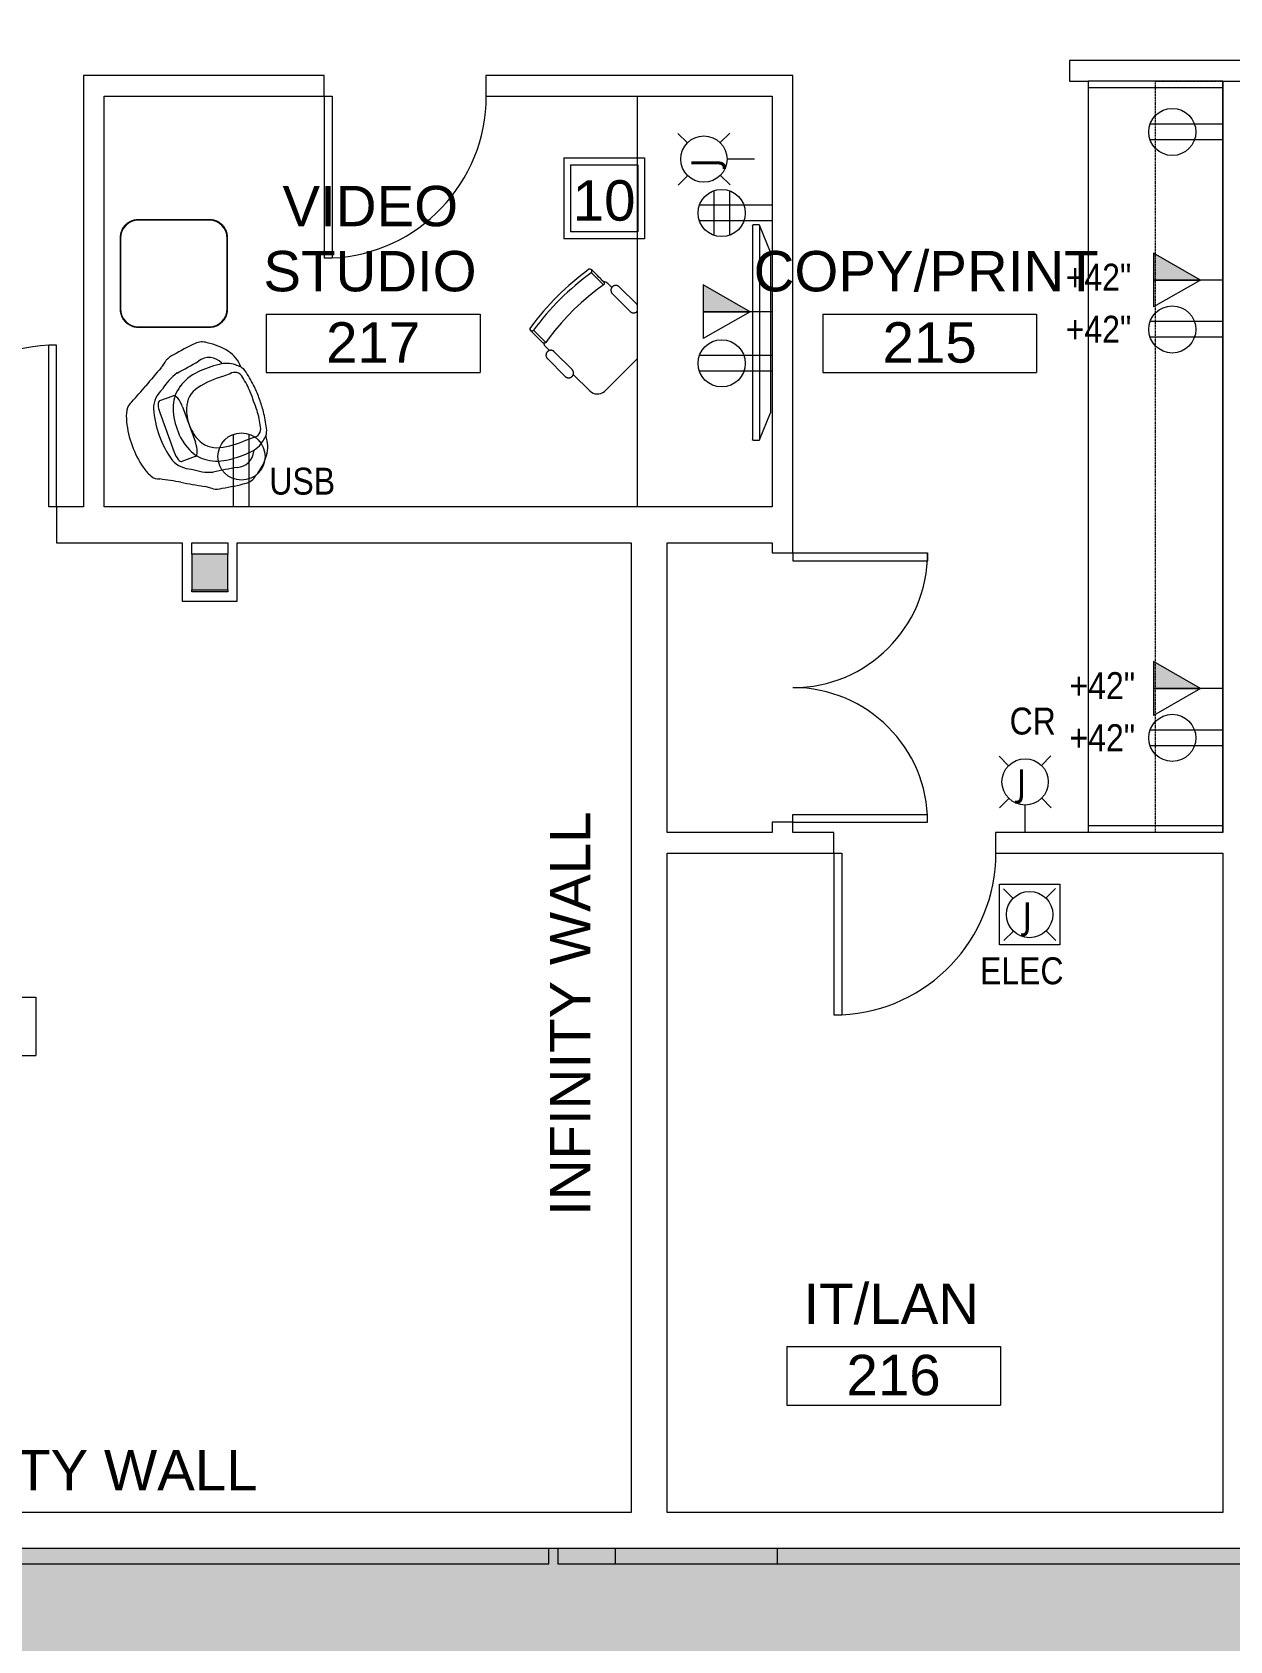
# Model space of a CAD drawing. Header units: inches. Extents: x 1 to 4284, y -575 to 745.
# Drawn here: x 2370.7 to 2637.4, y 116.9 to 475.3 of the extents above; entities that cross this region are included whole.
import ezdxf

# ---------------------------------------------------------------- set-up
doc = ezdxf.new("R2010")
doc.units = ezdxf.units.IN
doc.header["$MEASUREMENT"] = 0
doc.linetypes.add('Overhead', pattern=[0.15625, 0.09375, -0.0625])
for name, color, linetype, lineweight in [('A-ANNO-NOTE', 131, 'Continuous', 20), ('A-AREA-IDEN', 2, 'Continuous', 20), ('A-DETL-GENF', 92, 'Continuous', 9), ('A-DOOR', 31, 'Continuous', 9), ('A-WALL', 113, 'Continuous', 50), ('A-WALL-PATT', 111, 'Continuous', 13), ('E-COMM-IDEN', 2, 'Continuous', 9), ('E-ELEC-FIXT-IDEN', 2, 'Continuous', 9), ('G-ANNO-TEXT', 231, 'Continuous', 9), ('I-FURN', 30, 'Continuous', 9), ('I-WALL', 2, 'Continuous', 13), ('Q-CASE', 31, 'Continuous', 9), ('Q-SPCQ', 91, 'Continuous', 9), ('S-COLS', 52, 'Continuous', 13)]:
    doc.layers.add(name, color=color, linetype=linetype, lineweight=lineweight)
doc.styles.add('Arial', font='arial.ttf', dxfattribs={"height": 9})
doc.styles.add('Arial_2', font='arial.ttf', dxfattribs={"width": 0.85, "height": 6})
doc.styles.add('Tahoma', font='tahoma.ttf', dxfattribs={"height": 6})

# ---------------------------------------------------------------- blocks, each defined once
blk = doc.blocks.new('Concrete-Square-Column - 8 x 8-2324995-New Construction - Tel_Data_Elec Plan')
at = {"layer": 'S-COLS', "lineweight": 9}
blk.add_hatch(color=55, dxfattribs=at).paths.add_polyline_path([(-0.29, -4), (4, -4), (4, 4), (-4, 4), (-4, -4), (-2.9, -4)], flags=0)
at = {"layer": 'S-COLS', "color": 250, "lineweight": 20}
for p, q in [((4, 4), (-4, 4)), ((-4, 4), (-4, -4)), ((4, -4), (4, 4)), ((-4, -4), (4, -4))]:
    blk.add_line(p, q, dxfattribs=at)
blk = doc.blocks.new('Single-Flush - 36_ x 96_-2411555-New Construction - Tel_Data_Elec Plan')
at = {"layer": 'A-DOOR', "color": 250, "lineweight": 20}
for p, q in [((16.25, 2.31), (16.25, 38.34)), ((18, 38.34), (16.25, 38.34)), ((18, 2.31), (18, 38.34)), ((18, 2.31), (16.25, 2.31))]:
    blk.add_line(p, q, dxfattribs=at)
at = {"layer": 'A-DOOR'}
blk.add_arc((18, 2.31), 36.07, 92.7812, 180, dxfattribs=at)
blk = doc.blocks.new('Counter Top _No Backsplash_ - Standard Counter Top-2527730-New Construction - Tel_Data_Elec Plan')
at = {"layer": 'Q-CASE', "lineweight": 13}
for p, q in [((118.61, 0), (-45.76, 0)), ((-45.76, -30), (118.61, -30))]:
    blk.add_line(p, q, dxfattribs=at)
blk = doc.blocks.new('Upper Cabinet - Standard Upper Cabinet-2527775-New Construction - Tel_Data_Elec Plan')
at = {"layer": 'Q-CASE', "linetype": 'Overhead'}
for p, q in [((-47.26, 15), (120.11, 15)), ((-47.26, 0), (-47.26, 15)), ((120.11, 15), (120.11, 0))]:
    blk.add_line(p, q, dxfattribs=at)
at = {"layer": 'Q-CASE', "lineweight": 13}
blk.add_line((120.11, 0), (-47.26, 0), dxfattribs=at)
blk = doc.blocks.new('Counter Top _No Backsplash_ - Standard Counter Top-2397116-New Construction - Tel_Data_Elec Plan')
at = {"layer": 'Q-CASE', "lineweight": 13}
blk.add_line((-47.26, 30), (44.24, 30), dxfattribs=at)
blk = doc.blocks.new('Seating - Lounge - Chair - Collaborative - Highback - Steelcase Coalesse - SW1 - Without Tablet-2341181-New Construction - Tel_Data_Elec Plan')
at = {"layer": 'I-FURN'}
for p, q in [((-10.5, -5.17), (-10.29, -5.08)), ((10.5, -5.17), (10.29, -5.08)), ((-7.27, -20.96), (-7.27, -17.82)), ((-4.27, -16.7), (4.14, -16.7)), ((7.14, -17.82), (7.14, -20.96)), ((-4.77, -21.89), (4.64, -21.89))]:
    blk.add_line(p, q, dxfattribs=at)
for centre, radius, start, end in [((-0.43, -23.29), 23.3, 88.9529, 96.1803), ((0.43, -23.29), 23.3, 83.8197, 91.0471), ((-4.28, -13.55), 13.42, 126.8972, 149.1028), ((-8.28, -8.22), 6.75, 89.1028, 126.8972), ((-4.14, -6.33), 6.24, 141.0275, 174.9725), ((5.71, -14.3), 18.91, 137.2635, 141.0275), ((-5.92, -4.14), 3.49, 101.8197, 130.1803), ((-5.76, -3.74), 1.84, 94.582, 195.418), ((1.17, -38.02), 38.11, 96.1803, 101.8197), ((-1.67, -18.62), 17.25, 91.759, 104.241), ((-1.1, -37.15), 35.79, 88.241, 91.759), ((1.1, -37.15), 35.79, 88.241, 91.759), ((1.67, -18.62), 17.25, 75.759, 88.241), ((-1.17, -38.02), 38.11, 78.1803, 83.8197), ((5.76, -3.74), 1.84, 344.582, 85.418), ((5.92, -4.14), 3.49, 49.8197, 78.1803), ((-5.71, -14.3), 18.91, 38.9725, 42.7365), ((8.28, -8.22), 6.75, 53.1028, 90.8972), ((4.14, -6.33), 6.24, 5.0275, 38.9725), ((4.28, -13.55), 13.42, 30.8972, 53.1028), ((-13.07, -8.89), 3.52, 140.646, 185.354), ((-8.9, -8.7), 3.88, 114.3968, 197.3246), ((18.68, -8.34), 29.15, 174.9725, 185.0275), ((11.26, -7.67), 18.87, 174.8537, 193.1463), ((14.34, -5.1), 21.89, 177.7083, 182.2917), ((-11.26, -7.67), 18.87, 346.8537, 5.1463), ((-14.34, -5.1), 21.89, 357.7083, 2.2917), ((-18.68, -8.34), 29.15, 354.9725, 5.0275), ((8.9, -8.7), 3.88, 342.6754, 65.6032), ((13.07, -8.89), 3.52, 354.646, 39.354), ((42.17, -3.72), 59, 185.354, 190.646), ((-136.59, -32.26), 126, 7.757, 10.243), ((136.59, -32.26), 126, 169.757, 172.243), ((-42.17, -3.72), 59, 349.354, 354.646), ((-0.04, -9.99), 10.35, 185.0275, 212.9725), ((-1.56, -10.66), 5.71, 193.1463, 248.8537), ((1.56, -10.66), 5.71, 291.1463, 346.8537), ((0.04, -9.99), 10.35, 327.0275, 354.9725), ((-11.2, -14.26), 4.63, 184.393, 209.607), ((-23.38, -23.5), 10.71, 29.553, 40.447), ((0, -11.76), 12.26, 196.5597, 219.4403), ((-2.28, -11.44), 7.68, 212.9725, 247.0275), ((-0.19, -7.13), 9.51, 248.8537, 271.1463), ((0.19, -7.13), 9.51, 268.8537, 291.1463), ((2.28, -11.44), 7.68, 292.9725, 327.0275), ((0, -11.76), 12.26, 320.5597, 343.4403), ((23.38, -23.5), 10.71, 139.553, 150.447), ((11.2, -14.26), 4.63, 330.393, 355.607), ((232.79, 121.75), 283.77, 209.553, 210.613), ((-4.08, -17.52), 5.75, 200.649, 249.351), ((-0.22, -6.58), 12.96, 247.0275, 270.9725), ((0.22, -6.58), 12.96, 269.0275, 292.9725), ((4.08, -17.52), 5.75, 290.649, 339.351), ((-232.79, 121.75), 283.77, 329.387, 330.447), ((-120.16, -85.74), 125.65, 27.917, 30.083), ((-0.09, -2.25), 21.51, 253.7536, 270.2464), ((0.09, -2.25), 21.51, 269.7536, 286.2464), ((120.16, -85.74), 125.65, 149.917, 152.083), ((-6.56, -26.27), 2.64, 193.9655, 242.0345), ((-2.84, -19.27), 10.57, 242.0345, 255.9655), ((2.84, -19.27), 10.57, 284.0345, 297.9655), ((6.56, -26.27), 2.64, 297.9655, 346.0345), ((-0.01, -7.95), 22.24, 255.9655, 270.0345), ((0.01, -7.95), 22.24, 269.9655, 284.0345)]:
    blk.add_arc(centre, radius, start, end, dxfattribs=at)
for centre, major_axis, start_param, end_param in [((-4.27, -17.82), (-3, 0), 4.712389, 6.283185), ((4.14, -17.82), (3, 0), 0, 1.570796), ((-4.77, -20.96), (2.5, 0), 3.141593, 4.712389), ((4.64, -20.96), (2.5, 0), 4.712389, 6.283185)]:
    blk.add_ellipse(centre, major_axis=major_axis, ratio=0.374607, start_param=start_param, end_param=end_param, dxfattribs=at)
blk = doc.blocks.new('SPEC-EQUIP-TV - 48_ LCD 2-2329976-New Construction - Tel_Data_Elec Plan')
at = {"layer": 'Q-SPCQ'}
for p, q in [((-17.89, 4), (-23.9, 1.57)), ((-17.89, 4), (17.89, 4)), ((23.9, 1.57), (17.89, 4)), ((-24, 1.37), (-24, 0.75)), ((-24, 0.75), (-24, 0.12)), ((-23.9, 1.57), (23.9, 1.57)), ((24, 0.75), (24, 1.37)), ((24, 0.12), (24, 0.75)), ((-23.88, 0), (23.88, 0))]:
    blk.add_line(p, q, dxfattribs=at)
for points, knots in [([(-23.9, 1.57), (-23.9, 1.57), (-23.92, 1.56), (-23.93, 1.54), (-23.94, 1.53), (-23.95, 1.52), (-23.96, 1.51), (-23.97, 1.49), (-23.98, 1.48), (-23.98, 1.47), (-23.99, 1.45), (-23.99, 1.43), (-24, 1.41), (-24, 1.38), (-24, 1.37)], [0, 0, 0, 0, 0.125, 0.25, 0.3125, 0.375, 0.4375, 0.5, 0.5625, 0.625, 0.6875, 0.75, 0.875, 1, 1, 1, 1]), ([(-23.88, 0), (-23.89, 0), (-23.9, 0), (-23.92, 0.01), (-23.94, 0.02), (-23.94, 0.02), (-23.95, 0.03), (-23.96, 0.03), (-23.97, 0.04), (-23.98, 0.05), (-23.98, 0.06), (-23.99, 0.08), (-24, 0.1), (-24, 0.11), (-24, 0.12)], [0, 0, 0, 0, 0.166667, 0.25, 0.333333, 0.375, 0.416667, 0.5, 0.541667, 0.583333, 0.666667, 0.75, 0.833333, 1, 1, 1, 1]), ([(24, 0.12), (24, 0.11), (24, 0.1), (23.99, 0.08), (23.98, 0.06), (23.98, 0.05), (23.97, 0.04), (23.96, 0.03), (23.95, 0.03), (23.94, 0.02), (23.94, 0.02), (23.92, 0.01), (23.9, 0), (23.89, 0), (23.88, 0)], [-1, -1, -1, -1, -0.833333, -0.75, -0.666667, -0.583333, -0.541667, -0.5, -0.416667, -0.375, -0.333333, -0.25, -0.166667, 0, 0, 0, 0]), ([(24, 1.37), (24, 1.38), (24, 1.41), (23.99, 1.44), (23.98, 1.46), (23.98, 1.48), (23.97, 1.49), (23.97, 1.5), (23.96, 1.51), (23.95, 1.52), (23.94, 1.53), (23.93, 1.54), (23.92, 1.56), (23.9, 1.57), (23.9, 1.57)], [0, 0, 0, 0, 0.125, 0.25, 0.375, 0.4375, 0.5, 0.53125, 0.5625, 0.625, 0.6875, 0.75, 0.875, 1, 1, 1, 1])]:
    blk.add_open_spline(points, degree=3, knots=knots, dxfattribs=at)
blk = doc.blocks.new('Single-Flush - 36_ x 96_-2307221-New Construction - Tel_Data_Elec Plan')
at = {"layer": 'A-DOOR', "color": 250, "lineweight": 20}
for p, q in [((16.25, 4), (16.25, 40.02)), ((18, 40.02), (16.25, 40.02)), ((18, 4), (18, 40.02)), ((18, 4), (16.25, 4))]:
    blk.add_line(p, q, dxfattribs=at)
at = {"layer": 'A-DOOR'}
blk.add_arc((18, 4), 36.07, 92.7812, 180, dxfattribs=at)
blk = doc.blocks.new('Counter Top _No Backsplash_ - Standard Counter Top-2528016-New Construction - Tel_Data_Elec Plan')
at = {"layer": 'Q-CASE', "lineweight": 13}
for p, q in [((-47.26, 0), (-47.26, -30)), ((-45.76, 0), (-47.26, 0)), ((-45.76, 0), (-45.76, -30)), ((-47.26, -30), (-45.76, -30))]:
    blk.add_line(p, q, dxfattribs=at)
blk = doc.blocks.new('Seating - Desk - Task - Steelcase - Think - EX-C1-V48-New Construction - Tel_Data_Elec Plan')
at = {"layer": 'I-FURN'}
for p, q in [((7.72, 12.55), (-2.71, 12.55)), ((9.91, 4.96), (9.91, 10.14)), ((-11.1, 4.01), (-11.1, -1.6)), ((-9.83, 5.43), (-9.83, 5.07)), ((-8.94, -1.6), (-8.94, 4.01)), ((9.34, 4.01), (9.34, -1.6)), ((11.51, -1.6), (11.51, 4.01)), ((-9.83, -2.66), (-9.83, -3.91)), ((9.91, -3.91), (9.91, -2.54)), ((-8.93, -4.37), (-8.93, -8.24)), ((9.24, -8.25), (9.24, -4.39))]:
    blk.add_line(p, q, dxfattribs=at)
at = {"layer": 'I-FURN', "flags": 128}
for points in [[(-11.09, 4.16), (-11.09, 4.12), (-11.1, 4.08), (-11.1, 4.03), (-11.1, 4.01)], [(-8.94, 4.01), (-8.94, 4.05), (-8.94, 4.1), (-8.94, 4.14), (-8.95, 4.18), (-8.96, 4.22), (-8.97, 4.27), (-8.98, 4.31), (-8.99, 4.35), (-9.01, 4.39), (-9.02, 4.43), (-9.04, 4.47), (-9.06, 4.51), (-9.08, 4.55), (-9.1, 4.58), (-9.12, 4.62), (-9.15, 4.66), (-9.18, 4.69), (-9.2, 4.72), (-9.23, 4.76), (-9.26, 4.79), (-9.3, 4.82), (-9.33, 4.84), (-9.36, 4.87), (-9.4, 4.9), (-9.43, 4.92), (-9.47, 4.94), (-9.51, 4.96), (-9.55, 4.98), (-9.59, 5), (-9.63, 5.02), (-9.67, 5.03), (-9.71, 5.05), (-9.75, 5.06), (-9.79, 5.07), (-9.83, 5.08), (-9.88, 5.08), (-9.92, 5.09), (-9.96, 5.09), (-10.01, 5.09), (-10.05, 5.09), (-10.09, 5.09), (-10.14, 5.09), (-10.18, 5.08)], [(11.51, 4.01), (11.51, 4.05), (11.51, 4.1), (11.5, 4.14), (11.5, 4.18), (11.49, 4.23), (11.48, 4.27), (11.47, 4.31), (11.46, 4.35), (11.44, 4.39), (11.43, 4.43), (11.41, 4.47), (11.39, 4.51), (11.37, 4.55), (11.35, 4.59), (11.32, 4.62), (11.3, 4.66), (11.27, 4.69), (11.24, 4.72), (11.21, 4.76), (11.18, 4.79), (11.15, 4.82), (11.12, 4.85), (11.08, 4.87), (11.05, 4.9), (11.01, 4.92), (10.98, 4.94), (10.94, 4.97), (10.9, 4.99), (10.86, 5), (10.82, 5.02), (10.78, 5.04), (10.74, 5.05), (10.7, 5.06), (10.65, 5.07), (10.61, 5.08), (10.57, 5.08), (10.53, 5.09), (10.48, 5.09), (10.44, 5.09), (10.4, 5.09), (10.35, 5.09), (10.31, 5.09), (10.27, 5.08), (10.22, 5.07), (10.18, 5.07), (10.14, 5.05), (10.1, 5.04), (10.06, 5.03), (10.02, 5.01), (9.98, 5), (9.94, 4.98), (9.9, 4.96), (9.86, 4.93), (9.83, 4.91), (9.79, 4.89), (9.76, 4.86), (9.72, 4.83), (9.69, 4.8), (9.66, 4.77), (9.63, 4.74), (9.6, 4.71), (9.57, 4.68), (9.55, 4.64), (9.52, 4.61), (9.5, 4.57), (9.48, 4.53), (9.46, 4.49), (9.44, 4.45), (9.42, 4.41), (9.41, 4.37), (9.39, 4.33), (9.38, 4.29), (9.37, 4.25), (9.36, 4.21), (9.35, 4.16), (9.35, 4.12), (9.35, 4.08), (9.34, 4.03), (9.34, 4.01)], [(-11.1, -1.6), (-11.1, -1.64), (-11.1, -1.68), (-11.09, -1.73), (-11.09, -1.77), (-11.08, -1.81), (-11.07, -1.86), (-11.06, -1.9), (-11.05, -1.94), (-11.03, -1.98), (-11.01, -2.02), (-11, -2.06), (-10.98, -2.1), (-10.96, -2.14), (-10.93, -2.17), (-10.91, -2.21), (-10.89, -2.24), (-10.86, -2.28), (-10.83, -2.31), (-10.8, -2.34), (-10.77, -2.37), (-10.74, -2.4), (-10.71, -2.43), (-10.67, -2.46), (-10.64, -2.48), (-10.6, -2.51), (-10.57, -2.53), (-10.53, -2.55), (-10.49, -2.57), (-10.45, -2.59), (-10.41, -2.61), (-10.37, -2.62), (-10.33, -2.64), (-10.29, -2.65), (-10.24, -2.66), (-10.2, -2.66), (-10.16, -2.67), (-10.12, -2.68), (-10.07, -2.68), (-10.03, -2.68), (-9.99, -2.68), (-9.94, -2.68), (-9.9, -2.67), (-9.86, -2.67), (-9.81, -2.66), (-9.77, -2.65), (-9.73, -2.64), (-9.69, -2.63), (-9.65, -2.62), (-9.61, -2.6), (-9.57, -2.58), (-9.53, -2.56), (-9.49, -2.54), (-9.45, -2.52), (-9.42, -2.5), (-9.38, -2.47), (-9.35, -2.45), (-9.31, -2.42), (-9.28, -2.39), (-9.25, -2.36), (-9.22, -2.33), (-9.19, -2.3), (-9.16, -2.26), (-9.14, -2.23), (-9.11, -2.19), (-9.09, -2.16), (-9.07, -2.12), (-9.05, -2.08), (-9.03, -2.04), (-9.01, -2), (-9, -1.96), (-8.98, -1.92), (-8.97, -1.88), (-8.96, -1.84), (-8.95, -1.79), (-8.95, -1.75), (-8.94, -1.71), (-8.94, -1.66), (-8.94, -1.62), (-8.94, -1.6)], [(9.34, -1.6), (9.34, -1.64), (9.35, -1.69), (9.35, -1.73), (9.36, -1.77), (9.37, -1.81), (9.37, -1.86), (9.39, -1.9), (9.4, -1.94), (9.41, -1.98), (9.43, -2.02), (9.45, -2.06), (9.47, -2.1), (9.49, -2.14), (9.51, -2.17), (9.53, -2.21), (9.56, -2.25), (9.58, -2.28), (9.61, -2.31), (9.64, -2.35), (9.67, -2.38), (9.7, -2.41), (9.74, -2.43), (9.77, -2.46), (9.81, -2.49), (9.84, -2.51), (9.88, -2.53), (9.92, -2.55), (9.96, -2.57), (9.99, -2.59), (10.03, -2.61), (10.08, -2.62), (10.12, -2.64), (10.16, -2.65), (10.2, -2.66), (10.24, -2.67), (10.29, -2.67), (10.33, -2.68), (10.37, -2.68), (10.42, -2.68), (10.46, -2.68), (10.5, -2.68), (10.55, -2.68), (10.59, -2.67), (10.63, -2.66), (10.67, -2.65), (10.72, -2.64), (10.76, -2.63), (10.8, -2.62), (10.84, -2.6), (10.88, -2.58), (10.92, -2.57), (10.96, -2.54), (10.99, -2.52), (11.03, -2.5), (11.07, -2.47), (11.1, -2.45), (11.13, -2.42), (11.17, -2.39), (11.2, -2.36), (11.23, -2.33), (11.26, -2.3), (11.28, -2.26), (11.31, -2.23), (11.33, -2.19), (11.36, -2.16), (11.38, -2.12), (11.4, -2.08), (11.42, -2.04), (11.43, -2), (11.45, -1.96), (11.46, -1.92), (11.47, -1.88), (11.49, -1.84), (11.49, -1.79), (11.5, -1.75), (11.51, -1.71), (11.51, -1.67), (11.51, -1.62), (11.51, -1.6)], [(-9.44, -4.88), (-9.44, -4.86), (-9.44, -4.84), (-9.43, -4.82), (-9.43, -4.8), (-9.43, -4.78), (-9.42, -4.76), (-9.42, -4.74), (-9.41, -4.72), (-9.4, -4.7), (-9.4, -4.68), (-9.39, -4.66), (-9.38, -4.64), (-9.37, -4.63), (-9.36, -4.61), (-9.35, -4.59), (-9.34, -4.58), (-9.32, -4.56), (-9.31, -4.54), (-9.3, -4.53), (-9.28, -4.51), (-9.27, -4.5), (-9.25, -4.49), (-9.24, -4.48), (-9.22, -4.46), (-9.2, -4.45), (-9.19, -4.44), (-9.17, -4.43), (-9.15, -4.42), (-9.13, -4.41), (-9.11, -4.41), (-9.09, -4.4), (-9.08, -4.39), (-9.06, -4.39), (-9.04, -4.38), (-9.02, -4.38), (-9, -4.38), (-8.98, -4.37), (-8.96, -4.37), (-8.94, -4.37), (-8.93, -4.37)], [(-9.44, -5.08), (-9.44, -4.95), (-9.44, -4.89), (-9.44, -4.88)], [(-9.44, -4.88), (-9.44, -4.91), (-9.44, -5), (-9.44, -5.15), (-9.44, -5.36), (-9.44, -5.63), (-9.44, -5.97), (-9.44, -6.36), (-9.44, -6.8), (-9.44, -7.31), (-9.44, -7.87), (-9.44, -8.49), (-9.44, -8.69)], [(-8.93, -4.37), (-6.83, -4.69), (-4.72, -4.93), (-2.6, -5.09), (-0.48, -5.16), (1.64, -5.14), (3.76, -5.04), (5.88, -4.86), (7.99, -4.59), (9.24, -4.39)], [(9.24, -4.39), (9.26, -4.39), (9.28, -4.39), (9.3, -4.39), (9.32, -4.4), (9.34, -4.4), (9.36, -4.4), (9.38, -4.41), (9.4, -4.41), (9.42, -4.42), (9.44, -4.43), (9.46, -4.44), (9.47, -4.45), (9.49, -4.46), (9.51, -4.47), (9.53, -4.48), (9.54, -4.49), (9.56, -4.5), (9.57, -4.51), (9.59, -4.53), (9.6, -4.54), (9.62, -4.56), (9.63, -4.57), (9.64, -4.59), (9.66, -4.6), (9.67, -4.62), (9.68, -4.64), (9.69, -4.66), (9.7, -4.67), (9.71, -4.69), (9.71, -4.71), (9.72, -4.73), (9.73, -4.75), (9.73, -4.77), (9.74, -4.79), (9.74, -4.81), (9.74, -4.83), (9.75, -4.85), (9.75, -4.87), (9.75, -4.89), (9.75, -4.9)], [(9.75, -8.71), (9.75, -8.07), (9.75, -7.49), (9.75, -6.97), (9.75, -6.5), (9.75, -6.1), (9.75, -5.75), (9.75, -5.46), (9.75, -5.23), (9.75, -5.06), (9.75, -4.95), (9.75, -4.9), (9.75, -4.9)], [(9.75, -4.9), (9.75, -4.93), (9.75, -5.02), (9.75, -5.1)]]:
    blk.add_lwpolyline(points, dxfattribs=at)
at = {"layer": 'I-FURN'}
for centre, radius, start, end in [((7.49, 10.14), 2.42, 0, 84.6807), ((-8.51, -3.91), 1.32, 180, 227.8127), ((8.59, -3.91), 1.32, 324.2773, 0)]:
    blk.add_arc(centre, radius, start, end, dxfattribs=at)
for centre, major_axis, ratio, start_param, end_param in [((-8.93, -5.08), (0.507, 0), 0.99468, 3.097536, 3.287158), ((9.24, -5.1), (0.507, 0), 0.99468, 0, 0.261799), ((-8.93, -8.69), (0.507, 0), 0.899459, 1.570796, 4.369819), ((0.2, 38.81), (54.09, 0), 0.899459, 4.539505, 4.880219), ((0.2, 38.81), (53.09, 0), 0.899459, 4.539475, 4.883411), ((9.24, -8.71), (0.507, 0), 0.899459, 4.712389, 7.853982)]:
    blk.add_ellipse(centre, major_axis=major_axis, ratio=ratio, start_param=start_param, end_param=end_param, dxfattribs=at)
blk = doc.blocks.new('Table - Occasional - Side Table - Kimball - Bloom - Square Rounded-V49-New Construction - Tel_Data_Elec Plan')
at = {"layer": 'I-FURN'}
for p, q in [((8, 11.95), (-8, 11.95)), ((7.87, 11.87), (-7.88, 11.87)), ((-11.95, 8), (-11.95, -8)), ((-11.88, 7.87), (-11.88, -7.88)), ((11.87, -7.88), (11.87, 7.87)), ((11.95, -8), (11.95, 8)), ((-8, -11.95), (8, -11.95)), ((-7.88, -11.88), (7.87, -11.88))]:
    blk.add_line(p, q, dxfattribs=at)
at = {"layer": 'I-FURN', "flags": 128}
for points in [[(-8, 11.95), (-8.16, 11.95), (-8.32, 11.94), (-8.47, 11.93), (-8.63, 11.9), (-8.79, 11.87), (-8.94, 11.84), (-9.09, 11.8), (-9.24, 11.75), (-9.39, 11.7), (-9.54, 11.64), (-9.68, 11.58), (-9.83, 11.51), (-9.96, 11.43), (-10.1, 11.35), (-10.23, 11.26), (-10.36, 11.17), (-10.49, 11.07), (-10.61, 10.97), (-10.72, 10.87), (-10.84, 10.75), (-10.94, 10.64), (-11.05, 10.52), (-11.15, 10.4), (-11.24, 10.27), (-11.33, 10.14), (-11.41, 10), (-11.49, 9.86), (-11.56, 9.72), (-11.62, 9.58), (-11.69, 9.43), (-11.74, 9.28), (-11.79, 9.13), (-11.83, 8.98), (-11.87, 8.83), (-11.9, 8.67), (-11.92, 8.52), (-11.94, 8.36), (-11.95, 8.2), (-11.95, 8.04), (-11.95, 8)], [(11.95, 8), (11.95, 8.16), (11.94, 8.32), (11.93, 8.47), (11.9, 8.63), (11.87, 8.79), (11.84, 8.94), (11.8, 9.09), (11.75, 9.24), (11.7, 9.39), (11.64, 9.54), (11.58, 9.68), (11.51, 9.83), (11.43, 9.96), (11.35, 10.1), (11.26, 10.23), (11.17, 10.36), (11.07, 10.49), (10.97, 10.61), (10.87, 10.72), (10.75, 10.84), (10.64, 10.94), (10.52, 11.05), (10.4, 11.15), (10.27, 11.24), (10.14, 11.33), (10, 11.41), (9.86, 11.49), (9.72, 11.56), (9.58, 11.62), (9.43, 11.69), (9.28, 11.74), (9.13, 11.79), (8.98, 11.83), (8.83, 11.87), (8.67, 11.9), (8.52, 11.92), (8.36, 11.94), (8.2, 11.95), (8.04, 11.95), (8, 11.95)], [(-11.95, -8), (-11.95, -8.16), (-11.94, -8.32), (-11.93, -8.47), (-11.9, -8.63), (-11.87, -8.79), (-11.84, -8.94), (-11.8, -9.09), (-11.75, -9.24), (-11.7, -9.39), (-11.64, -9.54), (-11.58, -9.68), (-11.51, -9.83), (-11.43, -9.96), (-11.35, -10.1), (-11.26, -10.23), (-11.17, -10.36), (-11.07, -10.49), (-10.97, -10.61), (-10.87, -10.72), (-10.75, -10.84), (-10.64, -10.94), (-10.52, -11.05), (-10.4, -11.15), (-10.27, -11.24), (-10.14, -11.33), (-10, -11.41), (-9.86, -11.49), (-9.72, -11.56), (-9.58, -11.62), (-9.43, -11.69), (-9.28, -11.74), (-9.13, -11.79), (-8.98, -11.83), (-8.83, -11.87), (-8.67, -11.9), (-8.52, -11.92), (-8.36, -11.94), (-8.2, -11.95), (-8.04, -11.95), (-8, -11.95)], [(8, -11.95), (8.16, -11.95), (8.32, -11.94), (8.47, -11.93), (8.63, -11.9), (8.79, -11.87), (8.94, -11.84), (9.09, -11.8), (9.24, -11.75), (9.39, -11.7), (9.54, -11.64), (9.68, -11.58), (9.83, -11.51), (9.96, -11.43), (10.1, -11.35), (10.23, -11.26), (10.36, -11.17), (10.49, -11.07), (10.61, -10.97), (10.72, -10.87), (10.84, -10.75), (10.94, -10.64), (11.05, -10.52), (11.15, -10.4), (11.24, -10.27), (11.33, -10.14), (11.41, -10), (11.49, -9.86), (11.56, -9.72), (11.62, -9.58), (11.69, -9.43), (11.74, -9.28), (11.79, -9.13), (11.83, -8.98), (11.87, -8.83), (11.9, -8.67), (11.92, -8.52), (11.94, -8.36), (11.95, -8.2), (11.95, -8.04), (11.95, -8)]]:
    blk.add_lwpolyline(points, dxfattribs=at)
at = {"layer": 'I-FURN'}
for centre, start, end in [((-7.88, 7.87), 90, 179.9956), ((7.87, 7.87), 360, 90), ((-7.88, -7.88), 180, 269.9956), ((7.87, -7.88), 270, 359.9956)]:
    blk.add_arc(centre, 4, start, end, dxfattribs=at)
blk = doc.blocks.new('Double-Flush - 60_ x 84_-2619338-New Construction - Tel_Data_Elec Plan')
at = {"layer": 'A-DOOR', "color": 250, "lineweight": 20}
for p, q in [((-30, 32.31), (-28.25, 32.31)), ((-30, 2.31), (-30, 32.31)), ((-28.25, 2.31), (-28.25, 32.31)), ((28.25, 2.31), (28.25, 32.26)), ((30, 2.31), (30, 32.31)), ((-30, 2.31), (-28.25, 2.31)), ((30, 2.31), (28.25, 2.31))]:
    blk.add_line(p, q, dxfattribs=at)
at = {"layer": 'A-DOOR'}
for centre, start, end in [((-30, 2.31), 0, 90), ((30, 2.31), 90, 180)]:
    blk.add_arc(centre, 30, start, end, dxfattribs=at)
blk = doc.blocks.new('FORM Room Tag - Name _ Number-2260771-New Construction - Tel_Data_Elec Plan')
at = {"layer": 'A-AREA-IDEN'}
for p, q in [((-0.2444, -0.0231), (-0.2444, -0.1589)), ((-0.2444, -0.0231), (0.2515, -0.0231)), ((0.2515, -0.0231), (0.2515, -0.1589)), ((-0.2444, -0.1589), (0.2515, -0.1589))]:
    blk.add_line(p, q, dxfattribs=at)
blk = doc.blocks.new('FORM Equipment_Fixture Tag - Square-214315-New Construction - Tel_Data_Elec Plan')
at = {"layer": 'A-ANNO-NOTE'}
for p, q in [((-0.09375, 0.09375), (0.09375, 0.09375)), ((-0.09375, 0.09375), (0.09375, 0.09375)), ((-0.09375, 0.09375), (0.09375, 0.09375)), ((-0.09375, 0.09375), (-0.09375, -0.09375)), ((-0.078125, 0.078125), (-0.078125, -0.078125)), ((-0.078125, 0.078125), (0.078125, 0.078125)), ((0.078125, 0.078125), (0.078125, -0.078125)), ((0.09375, 0.09375), (0.09375, -0.09375)), ((0.09375, -0.09375), (-0.09375, -0.09375)), ((0.078125, -0.078125), (-0.078125, -0.078125))]:
    blk.add_line(p, q, dxfattribs=at)

msp = doc.modelspace()

# ---------------------------------------------------------------- hatches: boundary and pattern name
at = {"layer": 'A-ANNO-NOTE', "lineweight": 9}
for points in [[(2630.92, 420.1), (2620.46, 426.1), (2620.46, 420.1)], [(2530.58, 413.04), (2520.12, 419.04), (2520.12, 413.04), (2520.64, 413.04)], [(2630.92, 329.1), (2620.46, 335.1), (2620.46, 329.1)]]:
    msp.add_hatch(color=256, dxfattribs=at).paths.add_polyline_path(points, flags=0)
at = {"layer": 'A-DETL-GENF'}
h = msp.add_hatch(color=9, dxfattribs=at)
h.paths.add_polyline_path([(2670.25, -574.97), (3351.87, -574.97), (3145.37, 47.27), (3150.76, 47.51), (3156.11, 48.24), (3161.37, 49.44), (3166.5, 51.1), (3171.46, 53.22), (3176.21, 55.78), (3180.72, 58.75), (3184.93, 62.12), (3188.83, 65.85), (3192.38, 69.91), (3195.55, 74.27), (3198.32, 78.91), (3200.66, 83.77), (3202.56, 88.82), (3203.99, 94.02), (3204.96, 99.33), (3205.44, 104.7), (3205.44, 110.1), (3204.96, 115.47), (3203.99, 120.78), (3202.56, 125.98), (3200.66, 131.03), (3198.32, 135.89), (3195.55, 140.52), (3192.38, 144.89), (3188.83, 148.95), (3184.93, 152.68), (3180.72, 156.04), (3176.21, 159.02), (3171.46, 161.57), (3166.5, 163.69), (3161.37, 165.36), (3156.11, 166.56), (3150.76, 167.29), (3145.37, 167.53), (3104.37, 167.53), (3114.37, 137.54), (2849.75, 137.54), (2849.75, 134.04), (2536.59, 134.04), (2536.59, 137.54), (2500.59, 137.54), (2500.59, 134.04), (2487.75, 134.04), (2487.75, 137.54), (2485.75, 137.54), (2485.75, 134.04), (2036, 134.04), (2036, 137.54), (1569.27, 137.54), (1569.27, 230.67), (1348.3, 230.67), (1303.26, 366.22), (1301.22, 372.86), (1299.17, 381.22), (1297.6, 389.68), (1296.52, 398.22), (1295.93, 406.8), (1295.83, 415.41), (1296.22, 424), (1297.11, 432.56), (1298.48, 441.06), (1300.33, 449.46), (1302.66, 457.74), (1305.47, 465.88), (1308.73, 473.84), (1312.44, 481.6), (1316.59, 489.14), (1321.17, 496.43), (1326.15, 503.45), (1331.53, 510.16), (1337.62, 516.9), (1343.39, 522.62), (1349.83, 528.33), (1356.59, 533.65), (1363.64, 538.58), (1370.97, 543.1), (1378.54, 547.19), (1386.33, 550.84), (1394.32, 554.04), (1402.48, 556.78), (1410.78, 559.04), (1419.19, 560.83), (1427.7, 562.14), (1436.26, 562.95), (1444.9, 563.28), (1472.46, 563.28), (1431.87, 685.04), (1068.62, 685.04), (1256.37, 121.79), (1403.25, 121.79), (1403.25, 13.04), (1292.62, 13.04), (1287.24, 12.79), (1281.91, 12.07), (1276.66, 10.87), (1271.54, 9.21), (1266.59, 7.09), (1261.85, 4.54), (1257.35, 1.58), (1253.15, -1.78), (1249.25, -5.5), (1245.71, -9.56), (1242.55, -13.91), (1239.79, -18.53), (1237.45, -23.38), (1235.56, -28.42), (1234.13, -33.61), (1233.16, -38.91), (1232.68, -44.27), (1232.68, -49.66), (1233.16, -55.02), (1234.13, -60.32), (1235.56, -65.51), (1237.45, -70.55), (1239.79, -75.4), (1242.55, -80.02), (1245.71, -84.37), (1249.25, -88.43), (1253.15, -92.15), (1257.35, -95.51), (1261.85, -98.47), (1266.59, -101.02), (1271.54, -103.14), (1276.66, -104.8), (1281.91, -106), (1287.24, -106.72), (1292.62, -106.96), (1406.75, -106.96), (1406.75, -214.96), (1368.62, -214.96), (1488.62, -574.97), (2230.18, -574.97)], flags=0)
h.paths.add_polyline_path([(1985.62, 126.54), (1982.12, 126.54), (1982.12, 134.04), (1985.62, 134.04)], flags=0)
at = {"layer": 'A-WALL-PATT'}
msp.add_hatch(color=8, dxfattribs=at).paths.add_polyline_path([(2485.75, 134.04), (2485.75, 137.54), (2036, 137.54), (2036, 134.04), (2410.5, 134.04)], flags=0)
h = msp.add_hatch(color=8, dxfattribs=at)
h.paths.add_polyline_path([(2536.59, 134.04), (2849.75, 134.04), (2849.75, 137.54), (2536.59, 137.54)], flags=0)
h.paths.add_polyline_path([(2500.59, 134.04), (2500.59, 137.54), (2487.75, 137.54), (2487.75, 134.04)], flags=0)

# ---------------------------------------------------------------- linework, layer by layer
at = {"layer": 'A-ANNO-NOTE'}
for p, q in [((2516.62, 450.65), (2514.5, 452.77)), ((2523.92, 450.71), (2526.04, 452.84)), ((2635.84, 454.84), (2619.64, 454.84)), ((2635.84, 451.35), (2619.64, 451.35)), ((2531.55, 447.04), (2525.46, 447.04)), ((2516.69, 443.36), (2514.56, 441.23)), ((2523.98, 443.42), (2526.11, 441.3)), ((2522.51, 439.98), (2522.51, 430.08)), ((2525.99, 439.98), (2525.99, 430.08)), ((2535.5, 436.77), (2519.3, 436.77)), ((2535.5, 433.29), (2519.3, 433.29)), ((2620.46, 426.1), (2620.46, 420.1)), ((2630.92, 420.1), (2620.46, 426.1)), ((2620.46, 426.1), (2620.46, 414.1)), ((2630.92, 420.1), (2620.46, 426.1)), ((2620.46, 420.1), (2630.92, 420.1)), ((2635.84, 420.1), (2620.46, 420.1)), ((2630.92, 420.1), (2620.46, 414.1)), ((2520.12, 419.04), (2520.12, 413.04)), ((2530.58, 413.04), (2520.12, 419.04)), ((2520.12, 419.04), (2520.12, 407.04)), ((2530.58, 413.04), (2520.12, 419.04)), ((2520.12, 413.04), (2530.58, 413.04)), ((2535.5, 413.04), (2520.12, 413.04)), ((2530.58, 413.04), (2520.12, 407.04)), ((2635.84, 410.84), (2619.64, 410.84)), ((2635.84, 407.35), (2619.64, 407.35)), ((2535.5, 403.27), (2519.3, 403.27)), ((2535.5, 399.79), (2519.3, 399.79)), ((2415.56, 369.54), (2415.56, 385.73)), ((2419.05, 369.54), (2419.05, 385.73)), ((2620.46, 335.1), (2620.46, 329.1)), ((2630.92, 329.1), (2620.46, 335.1)), ((2620.46, 335.1), (2620.46, 323.1)), ((2630.92, 329.1), (2620.46, 335.1)), ((2620.46, 329.1), (2630.92, 329.1)), ((2635.84, 329.1), (2620.46, 329.1)), ((2630.92, 329.1), (2620.46, 323.1)), ((2635.84, 319.84), (2619.64, 319.84)), ((2635.84, 316.35), (2619.64, 316.35)), ((2588.16, 311.89), (2586.04, 314.02)), ((2595.46, 311.96), (2597.58, 314.09)), ((2595.52, 304.67), (2597.65, 302.54)), ((2588.23, 304.6), (2586.1, 302.48)), ((2591.84, 297.04), (2591.84, 303.12)), ((2586.09, 285.47), (2599.59, 285.47)), ((2586.09, 271.97), (2586.09, 285.47)), ((2589.16, 282.34), (2587.04, 284.46)), ((2596.46, 282.4), (2598.58, 284.53)), ((2599.59, 285.47), (2599.59, 271.97)), ((2589.23, 275.04), (2587.1, 272.92)), ((2596.52, 275.11), (2598.65, 272.98)), ((2599.59, 271.97), (2586.09, 271.97))]:
    msp.add_line(p, q, dxfattribs=at)
for centre, radius in [((2624.6, 453.09), 5.25), ((2520.3, 447.04), 5.16), ((2524.25, 435.03), 5.25), ((2624.6, 409.09), 5.25), ((2524.25, 401.53), 5.25), ((2417.31, 380.78), 5.25), ((2624.6, 318.09), 5.25), ((2591.84, 308.28), 5.16), ((2592.84, 278.72), 5.16)]:
    msp.add_circle(centre, radius, dxfattribs=at)
at = {"layer": 'A-WALL', "color": 250, "lineweight": 20}
for p, q in [((2382.12, 369.54), (2376.12, 369.54)), ((2376.12, 369.54), (2376.12, 361.54)), ((2535.5, 369.54), (2386.75, 369.54)), ((2540.12, 361.54), (2540.12, 369.54)), ((2635.84, 363.04), (2635.84, 298.54)), ((2376.12, 361.54), (2404.12, 361.54)), ((2406.25, 361.54), (2414.25, 361.54)), ((2416.37, 361.54), (2504.12, 361.54)), ((2504.12, 361.54), (2504.12, 145.54)), ((2512.12, 297.04), (2512.12, 361.54)), ((2512.12, 361.54), (2535.5, 361.54)), ((2512.12, 145.54), (2512.12, 292.41)), ((2635.84, 292.41), (2635.84, 145.54)), ((2504.12, 145.54), (1991.25, 145.54)), ((2635.84, 145.54), (2512.12, 145.54)), ((1983.25, 137.54), (2849.75, 137.54))]:
    msp.add_line(p, q, dxfattribs=at)
at = {"layer": 'I-WALL', "color": 250, "lineweight": 20}
for p, q in [((2601.75, 469.04), (2601.75, 464.41)), ((2723.84, 469.04), (2601.75, 469.04)), ((2382.12, 465.66), (2382.12, 369.54)), ((2435.75, 465.66), (2382.12, 465.66)), ((2435.75, 461.04), (2435.75, 465.66)), ((2540.12, 465.66), (2471.75, 465.66)), ((2471.75, 465.66), (2471.75, 461.04)), ((2540.12, 369.54), (2540.12, 465.66)), ((2601.75, 464.41), (2605.84, 464.41)), ((2635.84, 464.41), (2639.84, 464.41)), ((2635.84, 462.91), (2635.84, 363.04)), ((2386.75, 369.54), (2386.75, 461.04)), ((2386.75, 461.04), (2435.75, 461.04)), ((2471.75, 461.04), (2535.5, 461.04)), ((2535.5, 461.04), (2535.5, 369.54)), ((2404.12, 361.54), (2404.12, 348.54)), ((2406.25, 359.04), (2406.25, 361.54)), ((2414.25, 361.54), (2414.25, 359.04)), ((2416.37, 348.54), (2416.37, 361.54)), ((2535.5, 361.54), (2535.5, 359.29)), ((2535.5, 359.29), (2540.12, 359.29)), ((2540.12, 359.29), (2540.12, 361.54)), ((2404.12, 348.54), (2416.37, 348.54)), ((2406.25, 350.66), (2406.25, 351.04)), ((2414.25, 350.66), (2406.25, 350.66)), ((2414.25, 351.04), (2414.25, 350.66)), ((2535.5, 299.29), (2535.5, 297.04)), ((2540.12, 299.29), (2535.5, 299.29)), ((2540.12, 297.04), (2540.12, 299.29)), ((2535.5, 297.04), (2512.12, 297.04)), ((2549.25, 297.04), (2540.12, 297.04)), ((2549.25, 292.41), (2549.25, 297.04)), ((2605.84, 297.04), (2585.25, 297.04)), ((2585.25, 297.04), (2585.25, 292.41)), ((2512.12, 292.41), (2549.25, 292.41)), ((2585.25, 292.41), (2635.84, 292.41)), ((2485.75, 134.04), (2485.75, 137.54)), ((2487.75, 137.54), (2487.75, 134.04)), ((2037.75, 134.04), (2485.75, 134.04)), ((2487.75, 134.04), (2849.75, 134.04))]:
    msp.add_line(p, q, dxfattribs=at)
at = {"layer": 'I-WALL'}
for p, q in [((2500.59, 134.04), (2500.59, 137.54)), ((2536.59, 137.54), (2536.59, 134.04))]:
    msp.add_line(p, q, dxfattribs=at)

# ---------------------------------------------------------------- block references
at = {"layer": 'A-ANNO-NOTE', "xscale": 96, "yscale": 96, "zscale": 96}
msp.add_blockref('FORM Equipment_Fixture Tag - Square-214315-New Construction - Tel_Data_Elec Plan', (2498.1, 438.3), dxfattribs=at)
at = {"layer": 'A-AREA-IDEN', "xscale": 95.99999999999994, "yscale": 95.99999999999994, "zscale": 95.99999999999994}
for p in [(2446.3, 414.73), (2570.23, 414.73), (2347.37, 262.55), (2562.2, 184.68)]:
    msp.add_blockref('FORM Room Tag - Name _ Number-2260771-New Construction - Tel_Data_Elec Plan', p, dxfattribs=at)
at = {"layer": 'A-DOOR', "lineweight": 13}
for name, p, rotation in [('Single-Flush - 36_ x 96_-2411555-New Construction - Tel_Data_Elec Plan', (2453.75, 463.35), 180), ('Double-Flush - 60_ x 84_-2619338-New Construction - Tel_Data_Elec Plan', (2537.81, 329.29), 269.9999999999999), ('Single-Flush - 36_ x 96_-2411555-New Construction - Tel_Data_Elec Plan', (2567.25, 294.72), 180)]:
    msp.add_blockref(name, p, dxfattribs=dict(at, rotation=rotation))
msp.add_blockref('Single-Flush - 36_ x 96_-2307221-New Construction - Tel_Data_Elec Plan', (2358.12, 365.54), dxfattribs=at)
at = {"layer": 'I-FURN'}
for name, p, rotation in [('Table - Occasional - Side Table - Kimball - Bloom - Square Rounded-V49-New Construction - Tel_Data_Elec Plan', (2402.25, 421.57), 90.0000000000005), ('Seating - Desk - Task - Steelcase - Think - EX-C1-V48-New Construction - Tel_Data_Elec Plan', (2494.71, 409.6), 225.0000000000005), ('Seating - Lounge - Chair - Collaborative - Highback - Steelcase Coalesse - SW1 - Without Tablet-2341181-New Construction - Tel_Data_Elec Plan', (2421.31, 393.56), 290.0000000000007)]:
    msp.add_blockref(name, p, dxfattribs=dict(at, rotation=rotation))
at = {"layer": 'Q-CASE', "lineweight": 13}
for name, p, rotation in [('Counter Top _No Backsplash_ - Standard Counter Top-2528016-New Construction - Tel_Data_Elec Plan', (2635.84, 417.15), 269.9999999999999), ('Counter Top _No Backsplash_ - Standard Counter Top-2527730-New Construction - Tel_Data_Elec Plan', (2635.84, 417.15), 269.9999999999999), ('Upper Cabinet - Standard Upper Cabinet-2527775-New Construction - Tel_Data_Elec Plan', (2635.84, 344.3), 89.9999999999999), ('Counter Top _No Backsplash_ - Standard Counter Top-2397116-New Construction - Tel_Data_Elec Plan', (2535.5, 416.8), 90.00000000000058), ('Counter Top _No Backsplash_ - Standard Counter Top-2528016-New Construction - Tel_Data_Elec Plan', (2635.84, 251.27), 269.9999999999999)]:
    msp.add_blockref(name, p, dxfattribs=dict(at, rotation=rotation))
at = {"layer": 'Q-SPCQ', "rotation": 270.0000000000001}
msp.add_blockref('SPEC-EQUIP-TV - 48_ LCD 2-2329976-New Construction - Tel_Data_Elec Plan', (2531.12, 408.39), dxfattribs=at)
at = {"layer": 'S-COLS', "lineweight": 9}
msp.add_blockref('Concrete-Square-Column - 8 x 8-2324995-New Construction - Tel_Data_Elec Plan', (2410.25, 355.04), dxfattribs=at)

# ---------------------------------------------------------------- texts
at = {"layer": 'A-ANNO-NOTE', "lineweight": 9, "insert": (2517.53, 445.18), "char_height": 6, "width": 3.939, "attachment_point": 1, "rotation": 90, "style": 'Tahoma'}
msp.add_mtext('J', dxfattribs=at)
at = {"layer": 'A-ANNO-NOTE', "lineweight": 9, "attachment_point": 1}
for s, insert, char_height, width, style in [('10', (2491.08, 442.33), 9, 16.968, 'Arial'), ('J', (2589.98, 311.05), 6, 3.939, 'Tahoma'), ('J', (2591.29, 281.49), 6, 3.939, 'Tahoma')]:
    msp.add_mtext(s, dxfattribs=dict(at, insert=insert, char_height=char_height, width=width, style=style))
at = {"layer": 'A-AREA-IDEN', "lineweight": 9, "char_height": 9, "attachment_point": 1, "style": 'Arial'}
for s, insert, width in [('VIDEO', (2426.43, 441.08), 47.874), ('STUDIO', (2422.18, 426.58), 58.176), ('COPY/PRINT', (2531.37, 426.57), 93.93), ('217', (2436.15, 410.69), 25.452), ('215', (2560.08, 410.69), 25.452), ('IT/LAN', (2542.46, 196.52), 47.571), ('216', (2552.05, 180.64), 25.452)]:
    msp.add_mtext(s, dxfattribs=dict(at, insert=insert, width=width))
at = {"layer": 'E-COMM-IDEN', "char_height": 6, "width": 18.0285, "attachment_point": 1, "style": 'Arial_2'}
for insert in [(2600.87, 423.73), (2601.72, 332.73)]:
    msp.add_mtext('+42"', dxfattribs=dict(at, insert=insert))
at = {"layer": 'E-ELEC-FIXT-IDEN', "char_height": 6, "attachment_point": 1, "style": 'Arial_2'}
for s, insert, width in [('+42"', (2600.87, 412.13), 18.0285), ('USB', (2423.51, 378.29), 18.286), ('CR', (2588.38, 324.84), 12.8775), ('+42"', (2601.72, 321.13), 18.0285), ('ELEC', (2581.77, 269.2), 23.1795)]:
    msp.add_mtext(s, dxfattribs=dict(at, insert=insert, width=width))
at = {"layer": 'G-ANNO-TEXT', "color": 7, "insert": (2485.99, 211.59), "char_height": 9, "width": 109.686, "attachment_point": 1, "rotation": 90, "style": 'Arial'}
msp.add_mtext('INFINITY WALL', dxfattribs=at)
at = {"layer": 'G-ANNO-TEXT', "color": 7, "insert": (2330.8, 159.45), "char_height": 9, "width": 109.686, "attachment_point": 1, "style": 'Arial'}
msp.add_mtext('INFINITY WALL', dxfattribs=at)

doc.saveas('drawing.dxf')
